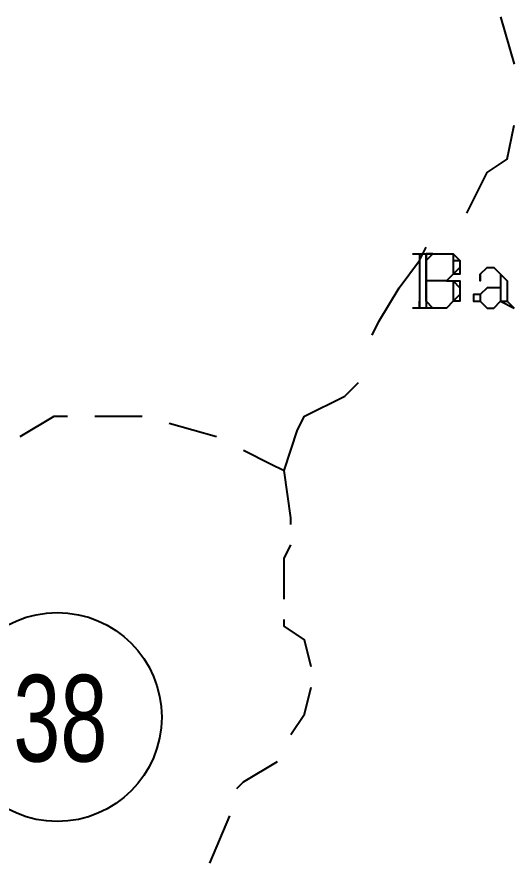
# Model space of a CAD drawing. Header units: millimetres. Extents: x 658 to 813, y 806 to 883.
# Drawn here: x 789.0178 to 789.2412, y 863.1594 to 863.5394 of the extents above; entities that cross this region are included whole.
import ezdxf

# ---------------------------------------------------------------- set-up
doc = ezdxf.new("R2010")
doc.units = ezdxf.units.MM
doc.header["$LTSCALE"] = 0.1
doc.linetypes.add('atContinuous2', pattern=[0])
for name, color, linetype in [('BATKAB', 7, 'Continuous'), ('LINK SN', 7, 'Continuous'), ('RENC-JL-TOL', 7, 'Continuous'), ('TEXT', 8, 'Continuous')]:
    doc.layers.add(name, color=color, linetype=linetype)
doc.styles.add('Style2', font='arial.ttf', dxfattribs={"height": 0.2})

msp = doc.modelspace()

# ---------------------------------------------------------------- linework, layer by layer
at = {"layer": 'BATKAB', "color": 7}
for points in [[(789.21994, 863.45123), (789.22906, 863.46948), (789.23818, 863.47556), (789.24122, 863.49076)], [(789.17738, 863.39651), (789.18042, 863.40259), (789.18954, 863.41779), (789.19866, 863.42995), (789.2017, 863.43603)], [(789.13786, 863.33571), (789.14394, 863.35395), (789.14698, 863.36003), (789.16522, 863.36915), (789.1713, 863.37523)], [(789.0193, 863.35091), (789.0345, 863.36003), (789.04058, 863.36003)], [(789.05274, 863.36003), (789.06186, 863.36003), (789.07402, 863.36003)], [(789.08618, 863.35699), (789.10746, 863.35091)], [(789.11962, 863.34483), (789.13178, 863.33875), (789.13786, 863.33571)], [(789.1409, 863.31139), (789.1409, 863.31443), (789.13786, 863.33571)], [(789.13786, 863.27795), (789.13786, 863.28707), (789.13786, 863.29619), (789.1409, 863.30227)], [(789.15002, 863.24755), (789.14698, 863.25971), (789.13786, 863.26579), (789.13786, 863.26883)], [(789.1409, 863.21715), (789.14698, 863.22627), (789.15002, 863.23843)], [(789.11658, 863.19283), (789.11962, 863.19587), (789.13482, 863.20499)], [(789.10442, 863.15939), (789.11354, 863.18067)]]:
    msp.add_lwpolyline(points, dxfattribs=at)
at = {"layer": 'LINK SN', "color": 7, "linetype": 'atContinuous2'}
msp.add_circle((789.03594, 863.22497), 0.0469, dxfattribs=at)
at = {"layer": 'RENC-JL-TOL', "color": 7}
msp.add_lwpolyline([(789.23514, 863.5394), (789.24122, 863.51812)], dxfattribs=at)
at = {"layer": 'TEXT', "color": 7}
for points in [[(789.19562, 863.43299), (789.21082, 863.43299), (789.21386, 863.43299), (789.2169, 863.42995), (789.2169, 863.42691), (789.2169, 863.42387), (789.21386, 863.42387), (789.21082, 863.42083)], [(789.19866, 863.43299), (789.19866, 863.40867)], [(789.19866, 863.43299), (789.19866, 863.42995)], [(789.2017, 863.41171), (789.2017, 863.43299), (789.2017, 863.40867)], [(789.21082, 863.43299), (789.21386, 863.43299), (789.21386, 863.42995), (789.21386, 863.42691), (789.21386, 863.42387), (789.21082, 863.42083), (789.2017, 863.42083)], [(789.2017, 863.42995), (789.20474, 863.43299), (789.2017, 863.43299)], [(789.21386, 863.42995), (789.2169, 863.42995), (789.2169, 863.42691), (789.21386, 863.42387)], [(789.22602, 863.42083), (789.22602, 863.42387), (789.22602, 863.42083), (789.22602, 863.42387), (789.22906, 863.42691), (789.2321, 863.42691), (789.23514, 863.42387), (789.23818, 863.42083), (789.23818, 863.41171), (789.24122, 863.40867)], [(789.2321, 863.42691), (789.23514, 863.42387), (789.23514, 863.42083), (789.23514, 863.41171), (789.24122, 863.40867)], [(789.21082, 863.42083), (789.21386, 863.42083), (789.2169, 863.42083), (789.2169, 863.41779), (789.2169, 863.41475), (789.2169, 863.41171), (789.21386, 863.41171), (789.21082, 863.40867), (789.19562, 863.40867)], [(789.21082, 863.42083), (789.21386, 863.42083), (789.21386, 863.41779), (789.21386, 863.41171), (789.21082, 863.40867)], [(789.21386, 863.42083), (789.2169, 863.41779), (789.2169, 863.41475), (789.21386, 863.41171)], [(789.23514, 863.42083), (789.23514, 863.41779), (789.22906, 863.41779), (789.22602, 863.41475), (789.22298, 863.41475), (789.22298, 863.41171), (789.22602, 863.41171), (789.22906, 863.40867), (789.2321, 863.40867), (789.23514, 863.41171)], [(789.23514, 863.42387), (789.23514, 863.42083), (789.23514, 863.41171), (789.23818, 863.41171)], [(789.23514, 863.41779), (789.22906, 863.41779), (789.22602, 863.41475), (789.22602, 863.41171), (789.22906, 863.40867)], [(789.22602, 863.41475), (789.22602, 863.41171)], [(789.19866, 863.41171), (789.19866, 863.40867), (789.19866, 863.41171)], [(789.2017, 863.41171), (789.20474, 863.40867), (789.2017, 863.41171)]]:
    msp.add_lwpolyline(points, dxfattribs=at)

# ---------------------------------------------------------------- texts
at = {"layer": 'LINK SN', "color": 7, "style": 'Style2', "width": 0.7}
msp.add_text('138', height=0.038913, rotation=0.0006, dxfattribs=at).set_placement((788.99497, 863.20499))

doc.saveas('drawing.dxf')
